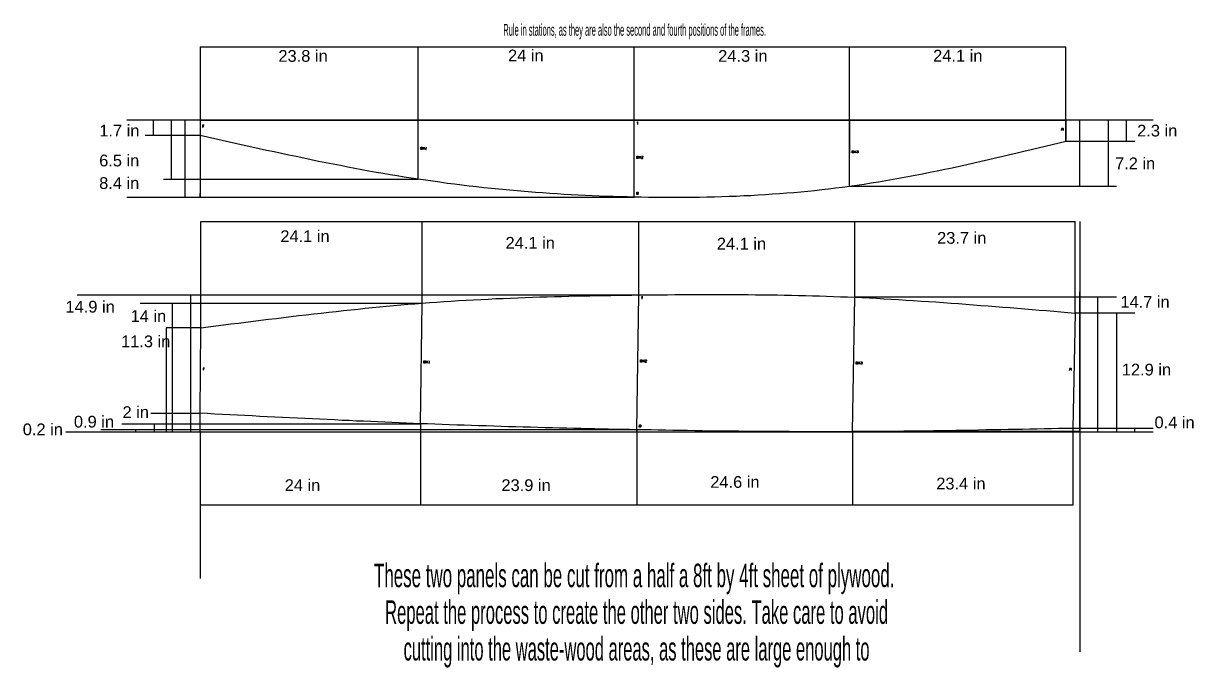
# Model space of a CAD drawing. Extents: x 24 to 151, y -47 to 94.
# Drawn here: x 23.7 to 151.4, y 24.1 to 94.4 of the extents above; entities that cross this region are included whole.
import ezdxf
from ezdxf.enums import TextEntityAlignment as Align

# ---------------------------------------------------------------- set-up
doc = ezdxf.new("R2010")
doc.units = 0
doc.layers.get('0').update_dxf_attribs({"linetype": 'CONTINUOUS'})
doc.styles.get("Standard").update_dxf_attribs({"font": 'ARIAL.SHX'})

msp = doc.modelspace()

# ---------------------------------------------------------------- linework, layer by layer
at = {"color": 7, "linetype": 'CONTINUOUS'}
for p, q in [((43.01, 91.84), (137.48, 91.84)), ((43.01, 91.84), (43.01, 75.44)), ((66.82, 77.39), (66.82, 91.84)), ((90.38, 75.44), (90.38, 91.84)), ((113.88, 76.61), (113.88, 91.84)), ((137.48, 81.52), (137.48, 91.86)), ((147.01, 83.84), (35.01, 83.84)), ((37.9, 83.84), (37.9, 82.16)), ((39.85, 83.84), (39.85, 77.39)), ((41.36, 83.84), (41.36, 75.44)), ((137.48, 83.84), (43.01, 83.84)), ((137.48, 81.52), (137.48, 83.84)), ((139.01, 76.61), (139.01, 83.84)), ((142.08, 83.84), (142.08, 76.61)), ((144.04, 83.84), (144.04, 81.52)), ((43.01, 82.16), (37.01, 82.16)), ((145.01, 81.52), (137.48, 81.52)), ((39.01, 77.39), (66.82, 77.39)), ((143.01, 76.61), (113.88, 76.61)), ((35.01, 75.44), (90.38, 75.44)), ((43.01, 75.44), (43.01, 75.84)), ((43.11, 61.19), (43.11, 72.77)), ((43.11, 72.77), (138.48, 72.77)), ((67.24, 63.88), (67.24, 72.77)), ((90.88, 64.77), (90.88, 72.77)), ((114.43, 64.52), (114.43, 72.77)), ((138.48, 62.79), (138.48, 72.77)), ((139.01, 72.77), (139.01, 49.84)), ((29.6, 64.77), (90.88, 64.77)), ((36.47, 63.88), (67.24, 63.88)), ((40, 49.84), (40, 63.88)), ((42, 49.84), (42, 64.77)), ((143.01, 64.52), (114.43, 64.52)), ((139.01, 49.84), (139.01, 65.1)), ((140.97, 49.84), (140.97, 64.52)), ((145.01, 62.79), (138.48, 62.79)), ((143.01, 62.79), (143.01, 49.84)), ((43.11, 61.19), (39.33, 61.19)), ((39.33, 61.19), (39.33, 49.84)), ((37.64, 51.86), (43.01, 51.86)), ((43.01, 49.84), (43.01, 51.86)), ((28.37, 49.84), (139.01, 49.84)), ((90.65, 50.07), (32.19, 50.07)), ((34.48, 50.73), (67.05, 50.73)), ((35.99, 49.84), (35.99, 50.07)), ((38.03, 49.84), (38.03, 50.73)), ((43.01, 49.84), (147.01, 49.84)), ((43.01, 49.84), (43.01, 33.84)), ((67.05, 50.73), (67.05, 41.84)), ((90.65, 49.84), (90.65, 50.07)), ((90.65, 50.07), (90.65, 41.84)), ((139.01, 49.86), (114.19, 49.86)), ((114.19, 49.86), (114.19, 41.86)), ((138.22, 50.24), (138.22, 41.84)), ((147.01, 50.22), (138.22, 50.22)), ((139.01, 49.84), (139.01, 25.84)), ((145, 49.84), (145, 50.22)), ((138.22, 41.84), (43.01, 41.84))]:
    msp.add_line(p, q, dxfattribs=at)
for p, q in [((43.01, 83.84), (43.01, 83.84)), ((43.01, 83.84), (43.82, 83.84)), ((43.45, 83.29), (43.29, 83.28)), ((43.29, 83.28), (43.29, 83.16)), ((43.29, 83.16), (43.42, 83.16)), ((43.42, 83.16), (43.29, 83.16)), ((43.29, 83.16), (43.29, 83.03)), ((43.82, 83.84), (44.62, 83.84)), ((44.62, 83.84), (45.42, 83.85)), ((45.42, 83.85), (46.22, 83.84)), ((46.22, 83.84), (47.03, 83.84)), ((47.03, 83.84), (47.84, 83.84)), ((47.84, 83.84), (48.65, 83.84)), ((48.65, 83.84), (49.45, 83.85)), ((49.45, 83.85), (50.26, 83.85)), ((50.26, 83.85), (51.07, 83.84)), ((51.07, 83.84), (51.07, 83.84)), ((51.07, 83.84), (51.07, 83.84)), ((51.07, 83.84), (51.88, 83.84)), ((51.88, 83.84), (52.69, 83.84)), ((52.69, 83.84), (53.51, 83.85)), ((53.51, 83.85), (54.32, 83.85)), ((54.32, 83.85), (55.13, 83.85)), ((55.13, 83.85), (55.93, 83.84)), ((55.93, 83.84), (56.74, 83.84)), ((56.74, 83.84), (57.53, 83.85)), ((57.53, 83.85), (58.33, 83.85)), ((58.33, 83.85), (59.11, 83.85)), ((59.11, 83.85), (59.11, 83.85)), ((59.11, 83.85), (59.11, 83.85)), ((59.11, 83.85), (59.89, 83.85)), ((59.89, 83.85), (60.67, 83.85)), ((60.67, 83.85), (61.44, 83.85)), ((61.44, 83.85), (62.21, 83.85)), ((62.21, 83.85), (62.97, 83.85)), ((62.97, 83.85), (63.74, 83.85)), ((63.74, 83.85), (64.51, 83.85)), ((64.51, 83.85), (65.27, 83.85)), ((65.27, 83.85), (66.04, 83.85)), ((66.04, 83.85), (66.82, 83.85)), ((66.82, 83.85), (66.82, 83.85)), ((66.82, 83.85), (66.82, 83.85)), ((66.82, 83.85), (67.6, 83.85)), ((66.82, 77.39), (66.82, 83.84)), ((67.6, 83.85), (68.39, 83.85)), ((68.39, 83.85), (69.18, 83.84)), ((69.18, 83.84), (69.97, 83.84)), ((69.97, 83.84), (70.77, 83.84)), ((70.77, 83.84), (71.57, 83.84)), ((71.57, 83.84), (72.37, 83.85)), ((72.37, 83.85), (73.18, 83.85)), ((73.18, 83.85), (73.98, 83.84)), ((73.98, 83.84), (74.79, 83.84)), ((74.79, 83.84), (74.79, 83.84)), ((74.79, 83.84), (74.79, 83.84)), ((74.79, 83.84), (75.6, 83.84)), ((75.6, 83.84), (76.4, 83.85)), ((76.4, 83.85), (77.2, 83.85)), ((77.2, 83.85), (78, 83.85)), ((78, 83.85), (78.8, 83.85)), ((78.8, 83.85), (79.6, 83.84)), ((79.6, 83.84), (80.39, 83.85)), ((80.39, 83.85), (81.18, 83.85)), ((81.18, 83.85), (81.96, 83.85)), ((81.96, 83.85), (82.74, 83.85)), ((82.74, 83.85), (82.74, 83.85)), ((82.74, 83.85), (82.74, 83.85)), ((82.74, 83.85), (83.51, 83.85)), ((83.51, 83.85), (84.28, 83.85)), ((84.28, 83.85), (85.04, 83.85)), ((85.04, 83.85), (85.8, 83.85)), ((85.8, 83.85), (86.56, 83.85)), ((86.56, 83.85), (87.32, 83.85)), ((87.32, 83.85), (88.08, 83.84)), ((88.08, 83.84), (88.84, 83.84)), ((88.84, 83.84), (89.61, 83.84)), ((89.61, 83.84), (90.38, 83.84)), ((90.38, 83.84), (91.16, 83.85)), ((90.38, 75.44), (90.38, 83.84)), ((90.38, 83.84), (90.38, 83.84)), ((90.38, 83.84), (90.38, 83.84)), ((90.66, 83.63), (90.82, 83.63)), ((90.82, 83.63), (90.72, 83.63)), ((90.72, 83.63), (90.72, 83.38)), ((91.16, 83.85), (91.94, 83.85)), ((91.94, 83.85), (92.72, 83.84)), ((92.72, 83.84), (93.51, 83.84)), ((93.51, 83.84), (94.31, 83.84)), ((94.31, 83.84), (95.1, 83.84)), ((95.1, 83.84), (95.9, 83.85)), ((95.9, 83.85), (96.71, 83.85)), ((96.71, 83.85), (97.51, 83.85)), ((97.51, 83.85), (98.31, 83.84)), ((98.31, 83.84), (98.31, 83.84)), ((98.31, 83.84), (98.31, 83.84)), ((98.31, 83.84), (99.11, 83.84)), ((99.11, 83.84), (99.92, 83.85)), ((99.92, 83.85), (100.72, 83.85)), ((100.72, 83.85), (101.52, 83.85)), ((101.52, 83.85), (102.32, 83.85)), ((102.32, 83.85), (103.11, 83.84)), ((103.11, 83.84), (103.9, 83.84)), ((103.9, 83.84), (104.69, 83.84)), ((104.69, 83.84), (105.47, 83.84)), ((105.47, 83.84), (106.25, 83.84)), ((106.25, 83.84), (106.25, 83.84)), ((106.25, 83.84), (106.25, 83.84)), ((106.25, 83.84), (107.02, 83.84)), ((107.02, 83.84), (107.78, 83.84)), ((107.78, 83.84), (108.55, 83.84)), ((108.55, 83.84), (109.3, 83.84)), ((109.3, 83.84), (110.06, 83.84)), ((110.06, 83.84), (110.82, 83.84)), ((110.82, 83.84), (111.58, 83.84)), ((111.58, 83.84), (112.35, 83.84)), ((112.35, 83.84), (113.11, 83.84)), ((113.11, 83.84), (113.89, 83.84)), ((113.88, 76.61), (113.89, 83.84)), ((113.89, 83.84), (113.89, 83.84)), ((113.89, 83.84), (113.89, 83.84)), ((113.89, 83.84), (114.66, 83.84)), ((114.66, 83.84), (115.44, 83.85)), ((115.44, 83.85), (116.23, 83.85)), ((116.23, 83.85), (117.03, 83.84)), ((117.03, 83.84), (117.82, 83.84)), ((117.82, 83.84), (118.62, 83.84)), ((118.62, 83.84), (119.42, 83.84)), ((119.42, 83.84), (120.23, 83.84)), ((120.23, 83.84), (121.03, 83.84)), ((121.03, 83.84), (121.84, 83.84)), ((121.84, 83.84), (121.84, 83.84)), ((121.84, 83.84), (121.84, 83.84)), ((121.84, 83.84), (122.64, 83.84)), ((122.64, 83.84), (123.44, 83.84)), ((123.44, 83.84), (124.25, 83.84)), ((124.25, 83.84), (125.05, 83.84)), ((125.05, 83.84), (125.85, 83.84)), ((125.85, 83.84), (126.65, 83.84)), ((126.65, 83.84), (127.44, 83.84)), ((127.44, 83.84), (128.23, 83.84)), ((128.23, 83.84), (129.02, 83.84)), ((129.02, 83.84), (129.8, 83.84)), ((129.8, 83.84), (129.8, 83.84)), ((129.8, 83.84), (129.8, 83.84)), ((129.8, 83.84), (130.59, 83.84)), ((130.59, 83.84), (131.36, 83.84)), ((131.36, 83.84), (132.14, 83.84)), ((132.14, 83.84), (132.91, 83.84)), ((132.91, 83.84), (133.67, 83.84)), ((133.67, 83.84), (134.44, 83.84)), ((134.44, 83.84), (135.2, 83.84)), ((135.2, 83.84), (135.96, 83.84)), ((135.96, 83.84), (136.72, 83.84)), ((136.72, 83.84), (137.48, 83.84)), ((137.48, 83.84), (137.48, 83.84)), ((137.48, 83.84), (137.48, 81.52)), ((43.82, 81.98), (43.01, 82.16)), ((44.62, 81.8), (43.82, 81.98)), ((45.42, 81.62), (44.62, 81.8)), ((137.01, 82.71), (137.02, 82.93)), ((137.02, 82.93), (137.05, 82.96)), ((137.17, 82.83), (137.02, 82.84)), ((137.02, 82.84), (137.17, 82.83)), ((137.05, 82.96), (137.14, 82.96)), ((137.14, 82.96), (137.17, 82.93)), ((137.17, 82.93), (137.17, 82.83)), ((137.17, 82.83), (137.17, 82.71)), ((46.23, 81.44), (45.42, 81.62)), ((47.03, 81.26), (46.23, 81.44)), ((47.84, 81.08), (47.03, 81.26)), ((48.65, 80.9), (47.84, 81.08)), ((49.46, 80.73), (48.65, 80.9)), ((50.26, 80.55), (49.46, 80.73)), ((51.08, 80.38), (50.26, 80.55)), ((67.1, 80.65), (67.1, 80.9)), ((67.1, 80.9), (67.23, 80.9)), ((67.23, 80.78), (67.1, 80.78)), ((67.1, 80.78), (67.23, 80.78)), ((67.23, 80.65), (67.1, 80.65)), ((67.23, 80.9), (67.26, 80.87)), ((67.26, 80.81), (67.23, 80.78)), ((67.23, 80.78), (67.26, 80.75)), ((67.26, 80.68), (67.23, 80.65)), ((67.26, 80.87), (67.26, 80.81)), ((67.26, 80.75), (67.26, 80.68)), ((67.35, 80.9), (67.35, 80.65)), ((67.35, 80.65), (67.35, 80.78)), ((67.35, 80.78), (67.51, 80.77)), ((67.51, 80.65), (67.51, 80.9)), ((67.51, 80.77), (67.51, 80.65)), ((67.63, 80.87), (67.67, 80.9)), ((67.66, 80.65), (67.63, 80.65)), ((67.63, 80.65), (67.69, 80.65)), ((67.67, 80.9), (67.66, 80.65)), ((114.17, 80.26), (114.16, 80.51)), ((114.16, 80.51), (114.29, 80.51)), ((114.29, 80.51), (114.32, 80.48)), ((114.32, 80.48), (114.32, 80.42)), ((114.42, 80.51), (114.42, 80.26)), ((114.58, 80.26), (114.57, 80.51)), ((114.67, 80.47), (114.7, 80.51)), ((114.7, 80.51), (114.79, 80.51)), ((114.79, 80.51), (114.82, 80.48)), ((114.82, 80.48), (114.82, 80.42)), ((133.67, 80.6), (132.9, 80.42)), ((134.44, 80.78), (133.67, 80.6)), ((135.2, 80.96), (134.44, 80.78)), ((135.96, 81.15), (135.2, 80.96)), ((136.72, 81.34), (135.96, 81.15)), ((137.48, 81.52), (136.72, 81.34)), ((137.48, 81.52), (137.48, 81.52)), ((51.89, 80.2), (51.08, 80.38)), ((51.08, 80.38), (51.08, 80.38)), ((51.08, 80.38), (51.08, 80.38)), ((52.7, 80.03), (51.89, 80.2)), ((53.51, 79.86), (52.7, 80.03)), ((54.32, 79.69), (53.51, 79.86)), ((55.13, 79.52), (54.32, 79.69)), ((55.94, 79.35), (55.13, 79.52)), ((56.74, 79.19), (55.94, 79.35)), ((57.54, 79.03), (56.74, 79.19)), ((90.66, 79.67), (90.66, 79.92)), ((90.66, 79.92), (90.78, 79.92)), ((90.78, 79.8), (90.66, 79.8)), ((90.66, 79.8), (90.78, 79.8)), ((90.79, 79.67), (90.66, 79.67)), ((90.78, 79.92), (90.81, 79.89)), ((90.81, 79.83), (90.78, 79.8)), ((90.78, 79.8), (90.81, 79.77)), ((90.81, 79.71), (90.79, 79.67)), ((90.81, 79.89), (90.81, 79.83)), ((90.81, 79.77), (90.81, 79.71)), ((90.91, 79.92), (90.91, 79.67)), ((90.91, 79.67), (90.91, 79.8)), ((90.91, 79.8), (91.07, 79.8)), ((91.07, 79.67), (91.07, 79.92)), ((91.07, 79.8), (91.07, 79.67)), ((91.16, 79.9), (91.19, 79.93)), ((91.28, 79.8), (91.16, 79.67)), ((91.16, 79.67), (91.32, 79.67)), ((91.19, 79.93), (91.28, 79.93)), ((91.28, 79.93), (91.31, 79.9)), ((91.31, 79.83), (91.28, 79.8)), ((91.31, 79.9), (91.31, 79.83)), ((91.32, 79.67), (91.31, 79.71)), ((114.29, 80.38), (114.16, 80.38)), ((114.16, 80.38), (114.29, 80.38)), ((114.29, 80.26), (114.17, 80.26)), ((114.32, 80.42), (114.29, 80.38)), ((114.29, 80.38), (114.32, 80.35)), ((114.32, 80.29), (114.29, 80.26)), ((114.32, 80.35), (114.32, 80.29)), ((114.42, 80.26), (114.41, 80.38)), ((114.41, 80.38), (114.57, 80.38)), ((114.57, 80.38), (114.58, 80.26)), ((114.7, 80.26), (114.67, 80.29)), ((114.79, 80.38), (114.7, 80.38)), ((114.7, 80.38), (114.79, 80.38)), ((114.79, 80.26), (114.7, 80.26)), ((114.82, 80.42), (114.79, 80.38)), ((114.79, 80.38), (114.82, 80.35)), ((114.82, 80.29), (114.79, 80.26)), ((114.82, 80.35), (114.82, 80.29)), ((128.23, 79.33), (127.44, 79.14)), ((129.02, 79.51), (128.23, 79.33)), ((129.8, 79.69), (129.02, 79.51)), ((130.59, 79.87), (129.8, 79.69)), ((129.8, 79.69), (129.8, 79.69)), ((129.8, 79.69), (129.8, 79.69)), ((131.36, 80.05), (130.59, 79.87)), ((132.14, 80.23), (131.36, 80.05)), ((132.9, 80.42), (132.14, 80.23)), ((58.33, 78.88), (57.54, 79.03)), ((59.12, 78.73), (58.33, 78.88)), ((59.9, 78.57), (59.12, 78.73)), ((59.12, 78.73), (59.12, 78.73)), ((59.12, 78.73), (59.12, 78.73)), ((60.67, 78.43), (59.9, 78.57)), ((61.44, 78.29), (60.67, 78.43)), ((62.21, 78.15), (61.44, 78.29)), ((62.98, 78.02), (62.21, 78.15)), ((63.74, 77.89), (62.98, 78.02)), ((64.5, 77.76), (63.74, 77.89)), ((121.84, 77.96), (121.03, 77.8)), ((122.64, 78.12), (121.84, 77.96)), ((121.84, 77.96), (121.84, 77.96)), ((121.84, 77.96), (121.84, 77.96)), ((123.44, 78.29), (122.64, 78.12)), ((124.25, 78.46), (123.44, 78.29)), ((125.05, 78.62), (124.25, 78.46)), ((125.85, 78.8), (125.05, 78.62)), ((126.65, 78.97), (125.85, 78.8)), ((127.44, 79.14), (126.65, 78.97)), ((65.28, 77.63), (64.5, 77.76)), ((66.04, 77.51), (65.28, 77.63)), ((66.82, 77.39), (66.04, 77.51)), ((67.6, 77.28), (66.82, 77.39)), ((66.82, 77.39), (66.82, 77.39)), ((66.82, 77.39), (66.82, 77.39)), ((68.39, 77.17), (67.6, 77.28)), ((69.18, 77.06), (68.39, 77.17)), ((69.98, 76.95), (69.18, 77.06)), ((70.77, 76.85), (69.98, 76.95)), ((71.57, 76.75), (70.77, 76.85)), ((72.37, 76.65), (71.57, 76.75)), ((73.18, 76.56), (72.37, 76.65)), ((113.88, 76.61), (113.11, 76.51)), ((114.66, 76.72), (113.88, 76.61)), ((113.88, 76.61), (113.88, 76.61)), ((113.88, 76.61), (113.88, 76.61)), ((115.45, 76.84), (114.66, 76.72)), ((116.23, 76.96), (115.45, 76.84)), ((117.03, 77.09), (116.23, 76.96)), ((117.82, 77.22), (117.03, 77.09)), ((118.62, 77.36), (117.82, 77.22)), ((119.43, 77.51), (118.62, 77.36)), ((120.23, 77.65), (119.43, 77.51)), ((121.03, 77.8), (120.23, 77.65)), ((73.98, 76.47), (73.18, 76.56)), ((74.79, 76.38), (73.98, 76.47)), ((75.6, 76.3), (74.79, 76.38)), ((74.79, 76.38), (74.79, 76.38)), ((74.79, 76.38), (74.79, 76.38)), ((76.4, 76.23), (75.6, 76.3)), ((77.21, 76.16), (76.4, 76.23)), ((78.01, 76.08), (77.21, 76.16)), ((78.81, 76.02), (78.01, 76.08)), ((79.6, 75.96), (78.81, 76.02)), ((80.39, 75.9), (79.6, 75.96)), ((81.18, 75.85), (80.39, 75.9)), ((81.96, 75.79), (81.18, 75.85)), ((82.74, 75.74), (81.96, 75.79)), ((83.51, 75.7), (82.74, 75.74)), ((82.74, 75.74), (82.74, 75.74)), ((82.74, 75.74), (82.74, 75.74)), ((84.28, 75.66), (83.51, 75.7)), ((85.04, 75.62), (84.28, 75.66)), ((85.8, 75.59), (85.04, 75.62)), ((86.56, 75.56), (85.8, 75.59)), ((87.32, 75.53), (86.56, 75.56)), ((88.08, 75.5), (87.32, 75.53)), ((88.84, 75.48), (88.08, 75.5)), ((89.61, 75.46), (88.84, 75.48)), ((90.38, 75.44), (89.61, 75.46)), ((91.15, 75.43), (90.38, 75.44)), ((90.38, 75.44), (90.38, 75.44)), ((90.38, 75.44), (90.38, 75.44)), ((90.66, 75.72), (90.66, 75.97)), ((90.66, 75.97), (90.79, 75.97)), ((90.79, 75.85), (90.66, 75.85)), ((90.66, 75.85), (90.79, 75.85)), ((90.78, 75.72), (90.66, 75.72)), ((90.81, 75.75), (90.78, 75.72)), ((90.79, 75.97), (90.82, 75.94)), ((90.82, 75.88), (90.79, 75.85)), ((90.79, 75.85), (90.82, 75.82)), ((90.82, 75.82), (90.81, 75.75)), ((90.82, 75.94), (90.82, 75.88)), ((91.94, 75.41), (91.15, 75.43)), ((92.72, 75.4), (91.94, 75.41)), ((93.52, 75.4), (92.72, 75.4)), ((94.31, 75.39), (93.52, 75.4)), ((95.11, 75.39), (94.31, 75.39)), ((95.91, 75.4), (95.11, 75.39)), ((96.71, 75.41), (95.91, 75.4)), ((97.51, 75.42), (96.71, 75.41)), ((98.31, 75.43), (97.51, 75.42)), ((99.12, 75.45), (98.31, 75.43)), ((98.31, 75.43), (98.31, 75.43)), ((98.31, 75.43), (98.31, 75.43)), ((99.92, 75.47), (99.12, 75.45)), ((100.72, 75.5), (99.92, 75.47)), ((101.52, 75.53), (100.72, 75.5)), ((102.32, 75.57), (101.52, 75.53)), ((103.11, 75.6), (102.32, 75.57)), ((103.9, 75.65), (103.11, 75.6)), ((104.69, 75.7), (103.9, 75.65)), ((105.47, 75.75), (104.69, 75.7)), ((106.25, 75.8), (105.47, 75.75)), ((107.02, 75.86), (106.25, 75.8)), ((106.25, 75.8), (106.25, 75.8)), ((106.25, 75.8), (106.25, 75.8)), ((107.78, 75.93), (107.02, 75.86)), ((108.55, 75.99), (107.78, 75.93)), ((109.31, 76.07), (108.55, 75.99)), ((110.07, 76.15), (109.31, 76.07)), ((110.83, 76.23), (110.07, 76.15)), ((111.58, 76.32), (110.83, 76.23)), ((112.34, 76.41), (111.58, 76.32)), ((113.11, 76.51), (112.34, 76.41)), ((66.46, 63.81), (67.24, 63.88)), ((67.05, 50.73), (67.24, 63.88)), ((67.24, 63.88), (68.03, 63.94)), ((67.24, 63.88), (67.24, 63.88)), ((67.24, 63.88), (67.24, 63.88)), ((68.03, 63.94), (68.83, 63.99)), ((68.83, 63.99), (69.62, 64.05)), ((69.62, 64.05), (70.42, 64.1)), ((70.42, 64.1), (71.22, 64.15)), ((71.22, 64.15), (72.03, 64.2)), ((72.03, 64.2), (72.84, 64.24)), ((72.84, 64.24), (73.65, 64.28)), ((73.65, 64.28), (74.45, 64.32)), ((74.45, 64.32), (75.27, 64.37)), ((75.27, 64.37), (76.07, 64.4)), ((75.27, 64.37), (75.27, 64.37)), ((75.27, 64.37), (75.27, 64.37)), ((76.07, 64.4), (76.88, 64.43)), ((76.88, 64.43), (77.69, 64.47)), ((77.69, 64.47), (78.49, 64.5)), ((78.49, 64.5), (79.29, 64.53)), ((79.29, 64.53), (80.09, 64.55)), ((80.09, 64.55), (80.88, 64.57)), ((80.88, 64.57), (81.67, 64.6)), ((81.67, 64.6), (82.46, 64.62)), ((82.46, 64.62), (83.24, 64.64)), ((83.24, 64.64), (84.01, 64.66)), ((83.24, 64.64), (83.24, 64.64)), ((83.24, 64.64), (83.24, 64.64)), ((84.01, 64.66), (84.78, 64.67)), ((84.78, 64.67), (85.54, 64.69)), ((85.54, 64.69), (86.3, 64.7)), ((86.3, 64.7), (87.06, 64.72)), ((87.06, 64.72), (87.82, 64.73)), ((87.82, 64.73), (88.58, 64.74)), ((88.58, 64.74), (89.34, 64.75)), ((89.34, 64.75), (90.11, 64.76)), ((90.11, 64.76), (90.88, 64.77)), ((90.65, 50.07), (90.88, 64.77)), ((90.88, 64.77), (91.65, 64.78)), ((90.88, 64.77), (90.88, 64.77)), ((90.88, 64.77), (90.88, 64.77)), ((91.15, 64.55), (91.31, 64.55)), ((91.31, 64.55), (91.22, 64.55)), ((91.22, 64.55), (91.22, 64.3)), ((91.65, 64.78), (92.43, 64.79)), ((92.43, 64.79), (93.22, 64.79)), ((93.22, 64.79), (94.01, 64.8)), ((94.01, 64.8), (94.81, 64.81)), ((94.81, 64.81), (95.6, 64.81)), ((95.6, 64.81), (96.4, 64.82)), ((96.4, 64.82), (97.21, 64.82)), ((97.21, 64.82), (98.01, 64.82)), ((98.01, 64.82), (98.81, 64.82)), ((98.81, 64.82), (98.81, 64.82)), ((98.81, 64.82), (98.81, 64.82)), ((98.81, 64.82), (99.61, 64.82)), ((99.61, 64.82), (100.42, 64.82)), ((100.42, 64.82), (101.22, 64.82)), ((101.22, 64.82), (102.02, 64.81)), ((102.02, 64.81), (102.82, 64.81)), ((102.82, 64.81), (103.61, 64.8)), ((103.61, 64.8), (104.4, 64.79)), ((104.4, 64.79), (105.19, 64.78)), ((105.19, 64.78), (105.98, 64.77)), ((105.98, 64.77), (106.75, 64.76)), ((106.75, 64.76), (106.75, 64.76)), ((106.75, 64.76), (106.75, 64.76)), ((106.75, 64.76), (107.53, 64.74)), ((107.53, 64.74), (108.29, 64.72)), ((108.29, 64.72), (109.06, 64.71)), ((109.06, 64.71), (109.82, 64.69)), ((109.82, 64.69), (110.58, 64.66)), ((110.58, 64.66), (111.35, 64.64)), ((111.35, 64.64), (112.11, 64.61)), ((112.11, 64.61), (112.88, 64.58)), ((112.88, 64.58), (113.66, 64.55)), ((113.66, 64.55), (114.43, 64.52)), ((114.19, 49.86), (114.43, 64.52)), ((114.43, 64.52), (114.43, 64.52)), ((114.43, 64.52), (114.43, 64.52)), ((114.43, 64.52), (115.22, 64.48)), ((115.22, 64.48), (116.01, 64.45)), ((116.01, 64.45), (116.8, 64.41)), ((116.8, 64.41), (117.61, 64.36)), ((117.61, 64.36), (118.41, 64.32)), ((118.41, 64.32), (119.22, 64.27)), ((119.22, 64.27), (120.03, 64.22)), ((120.03, 64.22), (120.85, 64.17)), ((120.85, 64.17), (121.67, 64.11)), ((121.67, 64.11), (122.49, 64.06)), ((122.49, 64.06), (122.49, 64.06)), ((122.49, 64.06), (122.49, 64.06)), ((122.49, 64.06), (123.3, 64.01)), ((123.3, 64.01), (124.12, 63.95)), ((124.12, 63.95), (124.94, 63.89)), ((124.94, 63.89), (125.76, 63.83)), ((53.77, 62.52), (54.6, 62.61)), ((54.6, 62.61), (55.42, 62.71)), ((55.42, 62.71), (56.23, 62.8)), ((56.23, 62.8), (57.05, 62.9)), ((57.05, 62.9), (57.86, 62.98)), ((57.86, 62.98), (58.66, 63.07)), ((58.66, 63.07), (59.46, 63.16)), ((59.46, 63.16), (60.25, 63.24)), ((59.46, 63.16), (59.46, 63.16)), ((59.46, 63.16), (59.46, 63.16)), ((60.25, 63.24), (61.04, 63.32)), ((61.04, 63.32), (61.81, 63.4)), ((61.81, 63.4), (62.59, 63.47)), ((62.59, 63.47), (63.36, 63.54)), ((63.36, 63.54), (64.14, 63.62)), ((64.14, 63.62), (64.91, 63.69)), ((64.91, 63.69), (65.68, 63.75)), ((65.68, 63.75), (66.46, 63.81)), ((125.76, 63.83), (126.57, 63.77)), ((126.57, 63.77), (127.39, 63.71)), ((127.39, 63.71), (128.2, 63.64)), ((128.2, 63.64), (129, 63.58)), ((129, 63.58), (129.81, 63.51)), ((129.81, 63.51), (130.61, 63.45)), ((130.61, 63.45), (130.61, 63.45)), ((130.61, 63.45), (130.61, 63.45)), ((130.61, 63.45), (131.41, 63.39)), ((131.41, 63.39), (132.21, 63.32)), ((132.21, 63.32), (133, 63.25)), ((133, 63.25), (133.79, 63.19)), ((133.79, 63.19), (134.57, 63.12)), ((134.57, 63.12), (135.36, 63.06)), ((135.36, 63.06), (136.14, 62.99)), ((136.14, 62.99), (136.92, 62.92)), ((136.92, 62.92), (137.7, 62.85)), ((137.7, 62.85), (138.48, 62.79)), ((138.48, 62.79), (138.22, 50.22)), ((138.48, 62.79), (138.48, 62.79)), ((43.11, 61.19), (43.93, 61.3)), ((43.93, 61.3), (44.74, 61.4)), ((44.74, 61.4), (45.56, 61.5)), ((45.56, 61.5), (46.38, 61.61)), ((46.38, 61.61), (47.2, 61.71)), ((47.2, 61.71), (48.02, 61.81)), ((48.02, 61.81), (48.84, 61.91)), ((48.84, 61.91), (49.66, 62.02)), ((49.66, 62.02), (50.48, 62.12)), ((50.48, 62.12), (51.3, 62.22)), ((51.3, 62.22), (52.13, 62.32)), ((51.3, 62.22), (51.3, 62.22)), ((51.3, 62.22), (51.3, 62.22)), ((52.13, 62.32), (52.95, 62.42)), ((52.95, 62.42), (53.77, 62.52)), ((43.01, 51.87), (43.11, 61.19)), ((43.01, 51.87), (43.11, 61.19)), ((43.11, 61.19), (43.11, 61.19)), ((67.43, 57.33), (67.43, 57.58)), ((67.43, 57.58), (67.56, 57.58)), ((67.56, 57.46), (67.43, 57.46)), ((67.43, 57.46), (67.56, 57.46)), ((67.56, 57.58), (67.59, 57.55)), ((67.59, 57.49), (67.56, 57.46)), ((67.56, 57.46), (67.59, 57.42)), ((67.59, 57.55), (67.59, 57.49)), ((67.68, 57.58), (67.68, 57.33)), ((67.68, 57.33), (67.68, 57.45)), ((67.68, 57.45), (67.84, 57.45)), ((67.84, 57.33), (67.84, 57.58)), ((67.84, 57.45), (67.84, 57.33)), ((67.96, 57.55), (67.99, 57.58)), ((67.99, 57.58), (67.99, 57.33)), ((91.05, 57.45), (91.05, 57.69)), ((91.05, 57.69), (91.17, 57.69)), ((91.17, 57.57), (91.05, 57.57)), ((91.05, 57.57), (91.17, 57.57)), ((91.17, 57.45), (91.05, 57.45)), ((91.17, 57.69), (91.21, 57.66)), ((91.2, 57.6), (91.17, 57.57)), ((91.17, 57.57), (91.2, 57.54)), ((91.2, 57.48), (91.17, 57.45)), ((91.21, 57.66), (91.2, 57.6)), ((91.2, 57.54), (91.2, 57.48)), ((91.3, 57.69), (91.29, 57.45)), ((91.29, 57.45), (91.29, 57.57)), ((91.29, 57.57), (91.45, 57.57)), ((91.45, 57.44), (91.45, 57.69)), ((91.45, 57.57), (91.45, 57.44)), ((91.55, 57.66), (91.58, 57.69)), ((91.67, 57.57), (91.55, 57.44)), ((91.58, 57.69), (91.67, 57.69)), ((91.67, 57.69), (91.71, 57.66)), ((91.7, 57.59), (91.67, 57.57)), ((91.71, 57.66), (91.7, 57.59)), ((91.7, 57.44), (91.7, 57.47)), ((114.6, 57.21), (114.6, 57.47)), ((114.6, 57.47), (114.72, 57.46)), ((114.72, 57.46), (114.75, 57.43)), ((114.85, 57.46), (114.85, 57.21)), ((115, 57.21), (115, 57.46)), ((115.1, 57.43), (115.13, 57.46)), ((115.13, 57.46), (115.22, 57.46)), ((115.22, 57.46), (115.25, 57.43)), ((43.5, 56.8), (43.34, 56.8)), ((43.34, 56.8), (43.34, 56.68)), ((43.34, 56.68), (43.47, 56.68)), ((43.47, 56.68), (43.34, 56.68)), ((43.34, 56.68), (43.34, 56.55)), ((67.55, 57.33), (67.43, 57.33)), ((67.58, 57.36), (67.55, 57.33)), ((67.59, 57.42), (67.58, 57.36)), ((67.99, 57.33), (67.96, 57.33)), ((67.96, 57.33), (68.02, 57.32)), ((91.55, 57.44), (91.7, 57.44)), ((114.72, 57.34), (114.6, 57.34)), ((114.6, 57.34), (114.72, 57.34)), ((114.72, 57.21), (114.6, 57.21)), ((114.75, 57.37), (114.72, 57.34)), ((114.72, 57.34), (114.75, 57.3)), ((114.75, 57.24), (114.72, 57.21)), ((114.75, 57.43), (114.75, 57.37)), ((114.75, 57.3), (114.75, 57.24)), ((114.85, 57.21), (114.85, 57.34)), ((114.85, 57.34), (115, 57.33)), ((115, 57.33), (115, 57.21)), ((115.13, 57.21), (115.1, 57.24)), ((115.22, 57.33), (115.13, 57.33)), ((115.13, 57.33), (115.22, 57.33)), ((115.22, 57.21), (115.13, 57.21)), ((115.25, 57.36), (115.22, 57.33)), ((115.22, 57.33), (115.25, 57.3)), ((115.25, 57.24), (115.22, 57.21)), ((115.25, 57.43), (115.25, 57.36)), ((115.25, 57.3), (115.25, 57.24)), ((137.88, 56.54), (137.89, 56.76)), ((137.89, 56.76), (137.92, 56.79)), ((138.04, 56.66), (137.89, 56.67)), ((137.89, 56.67), (138.04, 56.66)), ((137.92, 56.79), (138.01, 56.79)), ((138.01, 56.79), (138.04, 56.76)), ((138.04, 56.76), (138.04, 56.66)), ((138.04, 56.66), (138.04, 56.54)), ((43.01, 51.86), (43.01, 51.87)), ((43.83, 51.83), (43.01, 51.86)), ((44.64, 51.78), (43.83, 51.83)), ((45.45, 51.74), (44.64, 51.78)), ((46.27, 51.7), (45.45, 51.74)), ((47.08, 51.66), (46.27, 51.7)), ((47.9, 51.62), (47.08, 51.66)), ((48.71, 51.57), (47.9, 51.62)), ((49.53, 51.53), (48.71, 51.57)), ((50.35, 51.49), (49.53, 51.53)), ((51.17, 51.45), (50.35, 51.49)), ((51.99, 51.41), (51.17, 51.45)), ((51.17, 51.45), (51.17, 51.45)), ((51.17, 51.45), (51.17, 51.45)), ((52.81, 51.37), (51.99, 51.41)), ((53.63, 51.33), (52.81, 51.37)), ((54.45, 51.29), (53.63, 51.33)), ((55.27, 51.25), (54.45, 51.29)), ((56.08, 51.21), (55.27, 51.25)), ((56.89, 51.17), (56.08, 51.21)), ((57.69, 51.14), (56.89, 51.17)), ((58.5, 51.09), (57.69, 51.14)), ((59.29, 51.06), (58.5, 51.09)), ((60.08, 51.02), (59.29, 51.06)), ((59.29, 51.06), (59.29, 51.06)), ((59.29, 51.06), (59.29, 51.06)), ((60.86, 50.99), (60.08, 51.02)), ((61.64, 50.96), (60.86, 50.99)), ((62.41, 50.92), (61.64, 50.96)), ((63.18, 50.89), (62.41, 50.92)), ((63.95, 50.86), (63.18, 50.89)), ((64.72, 50.82), (63.95, 50.86)), ((65.49, 50.79), (64.72, 50.82)), ((66.27, 50.76), (65.49, 50.79)), ((67.05, 50.73), (66.27, 50.76)), ((67.84, 50.7), (67.05, 50.73)), ((67.05, 50.73), (67.05, 50.73)), ((67.05, 50.73), (67.05, 50.73)), ((68.62, 50.67), (67.84, 50.7)), ((69.42, 50.64), (68.62, 50.67)), ((70.22, 50.61), (69.42, 50.64)), ((71.02, 50.58), (70.22, 50.61)), ((71.82, 50.56), (71.02, 50.58)), ((72.63, 50.53), (71.82, 50.56)), ((73.44, 50.5), (72.63, 50.53)), ((74.24, 50.48), (73.44, 50.5)), ((75.05, 50.45), (74.24, 50.48)), ((75.86, 50.43), (75.05, 50.45)), ((75.05, 50.45), (75.05, 50.45)), ((75.05, 50.45), (75.05, 50.45)), ((76.66, 50.4), (75.86, 50.43)), ((77.47, 50.38), (76.66, 50.4)), ((78.27, 50.35), (77.47, 50.38)), ((79.07, 50.34), (78.27, 50.35)), ((79.87, 50.31), (79.07, 50.34)), ((80.66, 50.29), (79.87, 50.31)), ((81.45, 50.27), (80.66, 50.29)), ((82.23, 50.25), (81.45, 50.27)), ((83.01, 50.23), (82.23, 50.25)), ((83.78, 50.21), (83.01, 50.23)), ((83.01, 50.23), (83.01, 50.23)), ((83.01, 50.23), (83.01, 50.23)), ((84.55, 50.2), (83.78, 50.21)), ((85.31, 50.18), (84.55, 50.2)), ((86.07, 50.16), (85.31, 50.18)), ((86.83, 50.14), (86.07, 50.16)), ((87.59, 50.13), (86.83, 50.14)), ((88.35, 50.11), (87.59, 50.13)), ((89.12, 50.1), (88.35, 50.11)), ((89.88, 50.08), (89.12, 50.1)), ((90.65, 50.07), (89.88, 50.08)), ((91.43, 50.05), (90.65, 50.07)), ((90.65, 50.07), (90.65, 50.07)), ((90.65, 50.07), (90.65, 50.07)), ((90.93, 50.34), (90.94, 50.59)), ((91.06, 50.34), (90.93, 50.34)), ((90.94, 50.59), (91.06, 50.59)), ((91.06, 50.47), (90.94, 50.47)), ((90.94, 50.47), (91.06, 50.47)), ((91.06, 50.59), (91.09, 50.56)), ((91.09, 50.5), (91.06, 50.47)), ((91.06, 50.47), (91.09, 50.44)), ((91.09, 50.37), (91.06, 50.34)), ((91.09, 50.56), (91.09, 50.5)), ((91.09, 50.44), (91.09, 50.37)), ((92.21, 50.04), (91.43, 50.05)), ((92.99, 50.02), (92.21, 50.04)), ((93.79, 50.01), (92.99, 50.02)), ((94.58, 49.99), (93.79, 50.01)), ((95.38, 49.98), (94.58, 49.99)), ((96.18, 49.97), (95.38, 49.98)), ((96.98, 49.96), (96.18, 49.97)), ((97.78, 49.95), (96.98, 49.96)), ((98.58, 49.93), (97.78, 49.95)), ((99.38, 49.92), (98.58, 49.93)), ((98.58, 49.93), (98.58, 49.93)), ((98.58, 49.93), (98.58, 49.93)), ((100.19, 49.92), (99.38, 49.92)), ((100.99, 49.9), (100.19, 49.92)), ((101.79, 49.9), (100.99, 49.9)), ((102.59, 49.89), (101.79, 49.9)), ((103.38, 49.88), (102.59, 49.89)), ((104.17, 49.87), (103.38, 49.88)), ((104.96, 49.87), (104.17, 49.87)), ((105.74, 49.86), (104.96, 49.87)), ((106.52, 49.86), (105.74, 49.86)), ((107.29, 49.86), (106.52, 49.86)), ((106.52, 49.86), (106.52, 49.86)), ((106.52, 49.86), (106.52, 49.86)), ((106.52, 49.83), (106.52, 49.83)), ((106.52, 49.83), (106.52, 49.83)), ((108.06, 49.85), (107.29, 49.86)), ((108.83, 49.85), (108.06, 49.85)), ((109.59, 49.84), (108.83, 49.85)), ((110.35, 49.84), (109.59, 49.84)), ((110.35, 49.84), (109.59, 49.84)), ((111.11, 49.84), (110.35, 49.84)), ((111.11, 49.84), (110.35, 49.84)), ((111.88, 49.84), (111.11, 49.84)), ((111.88, 49.84), (111.11, 49.84)), ((112.65, 49.85), (111.88, 49.84)), ((112.65, 49.84), (111.88, 49.84)), ((113.41, 49.85), (112.65, 49.85)), ((114.19, 49.86), (113.41, 49.85)), ((114.98, 49.86), (114.19, 49.86)), ((114.19, 49.86), (114.19, 49.86)), ((114.19, 49.86), (114.19, 49.86)), ((114.19, 49.83), (114.19, 49.83)), ((114.19, 49.83), (114.19, 49.83)), ((115.77, 49.86), (114.98, 49.86)), ((116.57, 49.87), (115.77, 49.86)), ((117.37, 49.87), (116.57, 49.87)), ((118.18, 49.88), (117.37, 49.87)), ((118.98, 49.89), (118.18, 49.88)), ((119.79, 49.9), (118.98, 49.89)), ((120.61, 49.91), (119.79, 49.9)), ((121.43, 49.92), (120.61, 49.91)), ((122.24, 49.93), (121.43, 49.92)), ((123.06, 49.94), (122.24, 49.93)), ((122.24, 49.93), (122.24, 49.93)), ((122.24, 49.93), (122.24, 49.93)), ((123.88, 49.95), (123.06, 49.94)), ((124.7, 49.96), (123.88, 49.95)), ((125.51, 49.98), (124.7, 49.96)), ((126.33, 49.99), (125.51, 49.98)), ((127.14, 50), (126.33, 49.99)), ((127.95, 50.02), (127.14, 50)), ((128.76, 50.04), (127.95, 50.02)), ((129.56, 50.05), (128.76, 50.04)), ((130.36, 50.06), (129.56, 50.05)), ((131.16, 50.08), (130.36, 50.06)), ((130.36, 50.06), (130.36, 50.06)), ((130.36, 50.06), (130.36, 50.06)), ((131.95, 50.1), (131.16, 50.08)), ((132.75, 50.11), (131.95, 50.1)), ((133.53, 50.13), (132.75, 50.11)), ((134.32, 50.14), (133.53, 50.13)), ((135.1, 50.16), (134.32, 50.14)), ((135.89, 50.17), (135.1, 50.16)), ((136.67, 50.19), (135.89, 50.17)), ((137.44, 50.21), (136.67, 50.19)), ((138.22, 50.22), (137.44, 50.21)), ((138.22, 50.22), (138.22, 50.22))]:
    msp.add_line(p, q)

# ---------------------------------------------------------------- texts
for s, height, p, p2 in [('Rule in stations, as they are also the second and fourth positions of the frames.', 1.28, (76.1, 93.05), (104.75, 93.05)), ('23.8 in', 1.28, (51.56, 90.21), (56.94, 90.21)), ('24 in', 1.28, (76.61, 90.26), (80.49, 90.26)), ('24.3 in', 1.28, (99.54, 90.21), (104.92, 90.21)), ('24.1 in', 1.28, (122.99, 90.24), (128.37, 90.24)), ('1.7 in', 1.28, (32.02, 82.06), (36.4, 82.06)), ('2.3 in', 1.28, (145.25, 82.06), (149.63, 82.06)), ('6.5 in', 1.28, (32.01, 78.8), (36.38, 78.8)), ('7.2 in', 1.28, (142.84, 78.49), (147.21, 78.49)), ('8.4 in', 1.28, (32.01, 76.34), (36.38, 76.34)), ('24.1 in', 1.28, (51.77, 70.54), (57.15, 70.54)), ('23.7 in', 1.28, (123.42, 70.36), (128.8, 70.36)), ('24.1 in', 1.28, (76.34, 69.82), (81.72, 69.82)), ('24.1 in', 1.28, (99.39, 69.73), (104.77, 69.73)), ('14.9 in', 1.28, (28.33, 62.85), (33.71, 62.85)), ('14.7 in', 1.28, (143.42, 63.38), (148.79, 63.38)), ('14 in', 1.28, (35.44, 61.83), (39.32, 61.83)), (' 11.3 in', 1.28, (33.9, 59.07), (39.77, 59.07)), ('12.9 in', 1.28, (143.57, 55.99), (148.95, 55.99)), (' 2 in', 1.28, (34.06, 51.35), (37.44, 51.35)), ('0.9 in', 1.28, (29.25, 50.31), (33.63, 50.31)), ('0.4 in', 1.28, (147.14, 50.23), (151.52, 50.23)), ('0.2 in', 1.28, (23.67, 49.47), (28.05, 49.47)), ('24 in', 1.28, (52.25, 43.38), (56.13, 43.38)), ('23.9 in', 1.28, (75.89, 43.38), (81.27, 43.38)), ('24.6 in', 1.28, (98.68, 43.73), (104.05, 43.73)), ('23.4 in', 1.28, (123.33, 43.56), (128.71, 43.56)), ('These two panels can be cut from a half a 8ft by 4ft sheet of plywood. ', 2.56, (61.99, 32.89), (119.28, 32.89)), ('Repeat the process to create the other two sides. Take care to avoid', 2.56, (63.2, 28.89), (118.07, 28.89)), ('cutting into the waste-wood areas, as these are large enough to', 2.56, (65.22, 24.89), (116.05, 24.89))]:
    msp.add_text(s, height=height, dxfattribs=at).set_placement(p, p2, align=Align.FIT)

doc.saveas('drawing.dxf')
